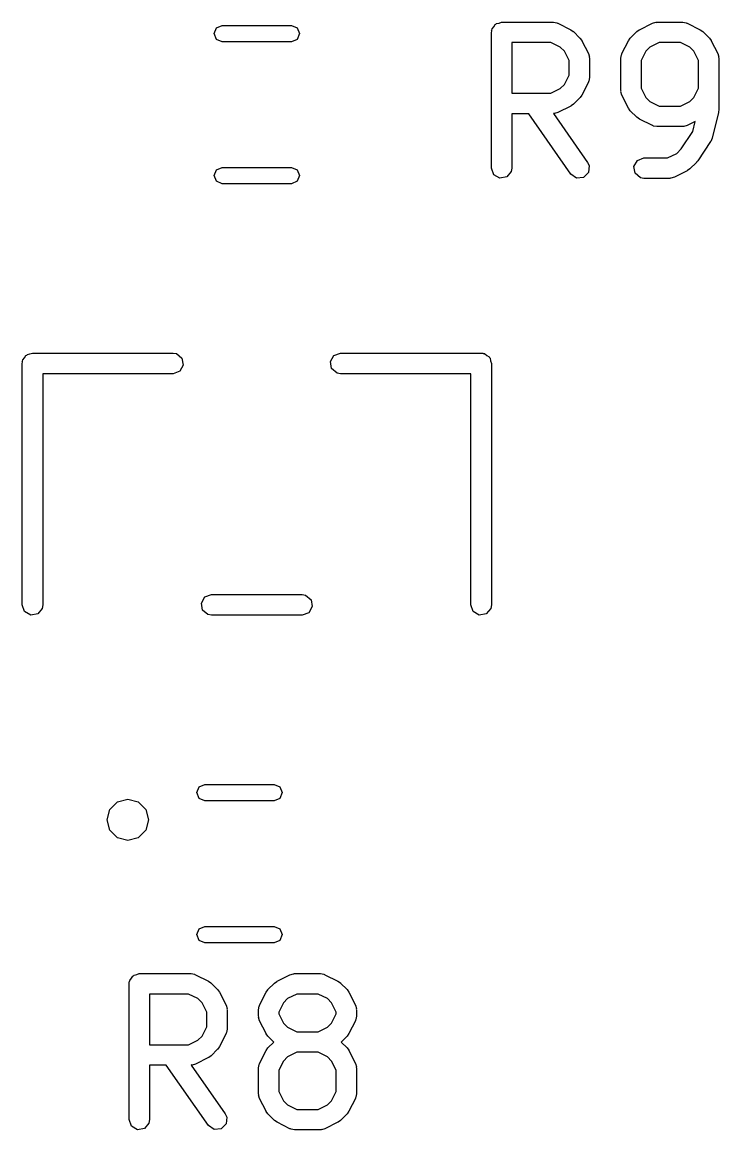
# Model space of a CAD drawing. Extents: x 12.5 to 77.2, y -61.8 to -12.1.
# Drawn here: x 59.49 to 64.61, y -21.45 to -13.3 of the extents above; entities that cross this region are included whole.
import ezdxf

# ---------------------------------------------------------------- set-up
doc = ezdxf.new("R2010")
doc.units = 0
doc.layers.add('BLACK', color=7, linetype='CONTINUOUS')

msp = doc.modelspace()

# ---------------------------------------------------------------- linework, layer by layer
at = {"layer": 'BLACK', "linetype": 'CONTINUOUS'}
for p, q in [((60.899276, -13.3834), (60.91685, -13.340974)), ((60.91685, -13.340974), (60.959276, -13.3234)), ((60.959276, -13.3234), (61.468724, -13.3234)), ((61.468724, -13.3234), (61.51115, -13.340974)), ((61.51115, -13.340974), (61.528724, -13.3834)), ((62.940905, -13.374019), (62.942622, -13.364277)), ((62.942044, -13.360995), (62.94371, -13.358109)), ((62.942622, -13.364277), (62.942044, -13.360995)), ((62.94371, -13.358109), (62.945428, -13.348367)), ((62.945428, -13.348367), (62.957953, -13.333439)), ((62.957953, -13.333439), (62.967696, -13.316566)), ((62.967696, -13.316566), (62.974054, -13.314251)), ((62.974054, -13.314251), (62.978405, -13.309067)), ((62.978405, -13.309067), (62.997596, -13.305682)), ((62.997596, -13.305682), (63.015905, -13.299019)), ((63.015905, -13.299019), (63.396857, -13.299019)), ((63.396857, -13.299019), (63.422509, -13.303542)), ((63.422509, -13.303542), (63.425944, -13.306424)), ((63.425944, -13.306424), (63.430398, -13.306937)), ((63.430398, -13.306937), (63.525636, -13.354556)), ((63.525636, -13.354556), (63.543646, -13.367914)), ((63.543646, -13.367914), (63.545128, -13.368605)), ((63.545128, -13.368605), (63.592747, -13.416224)), ((63.962872, -13.416224), (64.010491, -13.368605)), ((64.010491, -13.368605), (64.028857, -13.355745)), ((64.028857, -13.355745), (64.029983, -13.354556)), ((64.029983, -13.354556), (64.125221, -13.306937)), ((64.125221, -13.306937), (64.150187, -13.299511)), ((64.150187, -13.299511), (64.154548, -13.300552)), ((64.154548, -13.300552), (64.158762, -13.299019)), ((64.158762, -13.299019), (64.349238, -13.299019)), ((64.349238, -13.299019), (64.37489, -13.303542)), ((64.37489, -13.303542), (64.378325, -13.306424)), ((64.378325, -13.306424), (64.382779, -13.306937)), ((64.382779, -13.306937), (64.478017, -13.354556)), ((64.478017, -13.354556), (64.496027, -13.367914)), ((64.496027, -13.367914), (64.497509, -13.368605)), ((64.497509, -13.368605), (64.545128, -13.416224)), ((60.91685, -13.425826), (60.899276, -13.3834)), ((60.959276, -13.4434), (60.91685, -13.425826)), ((61.468724, -13.4434), (60.959276, -13.4434)), ((61.51115, -13.425826), (61.468724, -13.4434)), ((61.528724, -13.3834), (61.51115, -13.425826)), ((62.940905, -14.374019), (62.940905, -13.374019)), ((63.379152, -13.449019), (63.090905, -13.449019)), ((63.090905, -13.449019), (63.090905, -13.822828)), ((63.447668, -13.483277), (63.379152, -13.449019)), ((63.592747, -13.416224), (63.605606, -13.43459)), ((63.605606, -13.43459), (63.606796, -13.435716)), ((63.606796, -13.435716), (63.654415, -13.530954)), ((63.901204, -13.530954), (63.948823, -13.435716)), ((63.948823, -13.435716), (63.962181, -13.417705)), ((63.962181, -13.417705), (63.962872, -13.416224)), ((64.176467, -13.449019), (64.107951, -13.483277)), ((64.331533, -13.449019), (64.176467, -13.449019)), ((64.400049, -13.483277), (64.331533, -13.449019)), ((64.545128, -13.416224), (64.557987, -13.43459)), ((64.557987, -13.43459), (64.559177, -13.435716)), ((64.559177, -13.435716), (64.606796, -13.530954)), ((63.478075, -13.513684), (63.447668, -13.483277)), ((63.512333, -13.5822), (63.478075, -13.513684)), ((63.654415, -13.530954), (63.661841, -13.55592)), ((63.897809, -13.538843), (63.900691, -13.535407)), ((63.900691, -13.535407), (63.901204, -13.530954)), ((64.077544, -13.513684), (64.043286, -13.5822)), ((64.107951, -13.483277), (64.077544, -13.513684)), ((64.430456, -13.513684), (64.400049, -13.483277)), ((64.464714, -13.5822), (64.430456, -13.513684)), ((64.606796, -13.530954), (64.614222, -13.55592)), ((63.512333, -13.689647), (63.512333, -13.5822)), ((63.661841, -13.55592), (63.660799, -13.560281)), ((63.660799, -13.560281), (63.662333, -13.564495)), ((63.662333, -13.564495), (63.662333, -13.707352)), ((63.893286, -13.564495), (63.897809, -13.538843)), ((63.893286, -13.80259), (63.893286, -13.564495)), ((64.043286, -13.5822), (64.043286, -13.784885)), ((64.464714, -13.784885), (64.464714, -13.5822)), ((64.614222, -13.55592), (64.61318, -13.560281)), ((64.61318, -13.560281), (64.614714, -13.564495)), ((64.614714, -13.564495), (64.614714, -13.945447)), ((63.478075, -13.758163), (63.512333, -13.689647)), ((63.447668, -13.78857), (63.478075, -13.758163)), ((63.654415, -13.740893), (63.606796, -13.836131)), ((63.654927, -13.736439), (63.654415, -13.740893)), ((63.65781, -13.733004), (63.654927, -13.736439)), ((63.662333, -13.707352), (63.65781, -13.733004)), ((63.090905, -13.822828), (63.379152, -13.822828)), ((63.379152, -13.822828), (63.447668, -13.78857)), ((63.592747, -13.855623), (63.545128, -13.903242)), ((63.593438, -13.854141), (63.592747, -13.855623)), ((63.606796, -13.836131), (63.593438, -13.854141)), ((63.894819, -13.806803), (63.893286, -13.80259)), ((63.893778, -13.811164), (63.894819, -13.806803)), ((63.901204, -13.836131), (63.893778, -13.811164)), ((63.948823, -13.931369), (63.901204, -13.836131)), ((64.043286, -13.784885), (64.077544, -13.853401)), ((64.077544, -13.853401), (64.107951, -13.883808)), ((64.400049, -13.883808), (64.430456, -13.853401)), ((64.430456, -13.853401), (64.464714, -13.784885)), ((63.525636, -13.917291), (63.430398, -13.96491)), ((63.526761, -13.916101), (63.525636, -13.917291)), ((63.545128, -13.903242), (63.526761, -13.916101)), ((63.950012, -13.932494), (63.948823, -13.931369)), ((63.962872, -13.950861), (63.950012, -13.932494)), ((64.107951, -13.883808), (64.176467, -13.918066)), ((64.176467, -13.918066), (64.331533, -13.918066)), ((64.331533, -13.918066), (64.400049, -13.883808)), ((63.214951, -13.972828), (63.090905, -13.972828)), ((63.090905, -13.972828), (63.090905, -14.374019)), ((63.525891, -14.417029), (63.214951, -13.972828)), ((63.40107, -13.971294), (63.397806, -13.972482)), ((63.397806, -13.972482), (63.648776, -14.33101)), ((63.405431, -13.972336), (63.40107, -13.971294)), ((63.430398, -13.96491), (63.405431, -13.972336)), ((64.010491, -13.99848), (63.962872, -13.950861)), ((64.011972, -13.999171), (64.010491, -13.99848)), ((64.029983, -14.012529), (64.011972, -13.999171)), ((64.125221, -14.060148), (64.029983, -14.012529)), ((64.612475, -13.963637), (64.564856, -14.154113)), ((64.614714, -13.945447), (64.612114, -13.960188)), ((64.612114, -13.960188), (64.612475, -13.963637)), ((64.129674, -14.06066), (64.125221, -14.060148)), ((64.13311, -14.063543), (64.129674, -14.06066)), ((64.158762, -14.068066), (64.13311, -14.063543)), ((64.349238, -14.068066), (64.158762, -14.068066)), ((64.33857, -14.231), (64.422485, -14.105129)), ((64.353451, -14.066532), (64.349238, -14.068066)), ((64.357812, -14.067574), (64.353451, -14.066532)), ((64.382779, -14.060148), (64.357812, -14.067574)), ((64.441009, -14.031033), (64.382779, -14.060148)), ((64.422485, -14.105129), (64.441009, -14.031033)), ((64.554499, -14.177525), (64.459261, -14.320383)), ((64.554601, -14.177105), (64.554499, -14.177525)), ((64.564856, -14.154113), (64.554601, -14.177105)), ((64.236295, -14.299019), (64.30481, -14.264761)), ((64.30481, -14.264761), (64.33857, -14.231)), ((63.648776, -14.33101), (63.659781, -14.354618)), ((63.989663, -14.360995), (64.015315, -14.316566)), ((64.015315, -14.316566), (64.063524, -14.299019)), ((64.063524, -14.299019), (64.236295, -14.299019)), ((64.44989, -14.331813), (64.402272, -14.379432)), ((64.451366, -14.328646), (64.44989, -14.331813)), ((64.459261, -14.320383), (64.451366, -14.328646)), ((60.899276, -14.4284), (60.91685, -14.385974)), ((60.91685, -14.470826), (60.899276, -14.4284)), ((60.91685, -14.385974), (60.959276, -14.3684)), ((60.959276, -14.3684), (61.468724, -14.3684)), ((61.468724, -14.3684), (61.51115, -14.385974)), ((61.51115, -14.385974), (61.528724, -14.4284)), ((61.528724, -14.4284), (61.51115, -14.470826)), ((62.958452, -14.422228), (62.940905, -14.374019)), ((63.002881, -14.44788), (62.958452, -14.422228)), ((63.086382, -14.399671), (63.053405, -14.438971)), ((63.090905, -14.374019), (63.086382, -14.399671)), ((63.567912, -14.446461), (63.525891, -14.417029)), ((63.655302, -14.405725), (63.61902, -14.441997)), ((63.659781, -14.354618), (63.655302, -14.405725)), ((63.998572, -14.411519), (63.989663, -14.360995)), ((64.037872, -14.444496), (63.998572, -14.411519)), ((64.382779, -14.393482), (64.287541, -14.441101)), ((64.383903, -14.392294), (64.382779, -14.393482)), ((64.402272, -14.379432), (64.383903, -14.392294)), ((60.959276, -14.4884), (60.91685, -14.470826)), ((61.468724, -14.4884), (60.959276, -14.4884)), ((61.51115, -14.470826), (61.468724, -14.4884)), ((63.053405, -14.438971), (63.002881, -14.44788)), ((63.61902, -14.441997), (63.567912, -14.446461)), ((64.063524, -14.449019), (64.037872, -14.444496)), ((64.254, -14.449019), (64.063524, -14.449019)), ((64.258213, -14.447485), (64.254, -14.449019)), ((64.262574, -14.448527), (64.258213, -14.447485)), ((64.287541, -14.441101), (64.262574, -14.448527)), ((59.544394, -15.741471), (59.563, -15.7347)), ((59.563, -15.7347), (60.59726, -15.7347)), ((60.59726, -15.7347), (60.623322, -15.739295)), ((61.78176, -15.752527), (61.83074, -15.7347)), ((61.83074, -15.7347), (62.865, -15.7347)), ((62.865, -15.7347), (62.8749, -15.736445)), ((62.8749, -15.736445), (62.878232, -15.735858)), ((62.878232, -15.735858), (62.881161, -15.737549)), ((62.881161, -15.737549), (62.891062, -15.739295)), ((59.4868, -15.8109), (59.488545, -15.800999)), ((59.4868, -17.5889), (59.4868, -15.8109)), ((59.487958, -15.797668), (59.489649, -15.794738)), ((59.488545, -15.800999), (59.487958, -15.797668)), ((59.489649, -15.794738), (59.491395, -15.784838)), ((59.491395, -15.784838), (59.504122, -15.76967)), ((59.504122, -15.76967), (59.51402, -15.752527)), ((59.51402, -15.752527), (59.52048, -15.750175)), ((59.52048, -15.750175), (59.5249, -15.744909)), ((59.5249, -15.744909), (59.544394, -15.741471)), ((60.623322, -15.739295), (60.663251, -15.7728)), ((60.663251, -15.7728), (60.672302, -15.824132)), ((61.755698, -15.797668), (61.78176, -15.752527)), ((61.764749, -15.849), (61.755698, -15.797668)), ((62.891062, -15.739295), (62.906229, -15.752022)), ((62.906229, -15.752022), (62.923373, -15.76192)), ((62.923373, -15.76192), (62.925724, -15.76838)), ((62.925724, -15.76838), (62.930991, -15.7728)), ((62.930991, -15.7728), (62.934428, -15.792294)), ((62.934428, -15.792294), (62.9412, -15.8109)), ((62.9412, -15.8109), (62.9412, -17.5889)), ((60.59726, -15.8871), (59.6392, -15.8871)), ((59.6392, -15.8871), (59.6392, -17.5889)), ((60.64624, -15.869273), (60.59726, -15.8871)), ((60.672302, -15.824132), (60.64624, -15.869273)), ((61.804678, -15.882505), (61.764749, -15.849)), ((61.83074, -15.8871), (61.804678, -15.882505)), ((62.7888, -15.8871), (61.83074, -15.8871)), ((62.7888, -17.5889), (62.7888, -15.8871)), ((60.805697, -17.575668), (60.831759, -17.530527)), ((60.831759, -17.530527), (60.880739, -17.5127)), ((60.880739, -17.5127), (61.547261, -17.5127)), ((61.547261, -17.5127), (61.573323, -17.517295)), ((61.573323, -17.517295), (61.613252, -17.5508)), ((59.504627, -17.63788), (59.4868, -17.5889)), ((59.6392, -17.5889), (59.634605, -17.614962)), ((60.814748, -17.627), (60.805697, -17.575668)), ((61.622303, -17.602132), (61.596241, -17.647273)), ((61.613252, -17.5508), (61.622303, -17.602132)), ((62.806627, -17.63788), (62.7888, -17.5889)), ((62.9412, -17.5889), (62.936605, -17.614962)), ((59.549768, -17.663942), (59.504627, -17.63788)), ((59.6011, -17.654891), (59.549768, -17.663942)), ((59.634605, -17.614962), (59.6011, -17.654891)), ((60.854677, -17.660505), (60.814748, -17.627)), ((60.880739, -17.6651), (60.854677, -17.660505)), ((61.547261, -17.6651), (60.880739, -17.6651)), ((61.596241, -17.647273), (61.547261, -17.6651)), ((62.851768, -17.663942), (62.806627, -17.63788)), ((62.9031, -17.654891), (62.851768, -17.663942)), ((62.936605, -17.614962), (62.9031, -17.654891)), ((60.78985, -18.928974), (60.832276, -18.9114)), ((60.832276, -18.9114), (61.341724, -18.9114)), ((61.341724, -18.9114), (61.38415, -18.928974)), ((60.772276, -18.9714), (60.78985, -18.928974)), ((60.78985, -19.013826), (60.772276, -18.9714)), ((61.38415, -18.928974), (61.401724, -18.9714)), ((61.401724, -18.9714), (61.38415, -19.013826)), ((60.132018, -19.094599), (60.1878, -19.038817)), ((60.1878, -19.038817), (60.264, -19.018399)), ((60.264, -19.018399), (60.3402, -19.038817)), ((60.3402, -19.038817), (60.395982, -19.094599)), ((60.832276, -19.0314), (60.78985, -19.013826)), ((61.341724, -19.0314), (60.832276, -19.0314)), ((61.38415, -19.013826), (61.341724, -19.0314)), ((60.1116, -19.170799), (60.132018, -19.094599)), ((60.395982, -19.094599), (60.4164, -19.170799)), ((60.132018, -19.246999), (60.1116, -19.170799)), ((60.4164, -19.170799), (60.395982, -19.246999)), ((60.1878, -19.302781), (60.132018, -19.246999)), ((60.264, -19.323199), (60.1878, -19.302781)), ((60.3402, -19.302781), (60.264, -19.323199)), ((60.395982, -19.246999), (60.3402, -19.302781)), ((60.772276, -20.0164), (60.78985, -19.973974)), ((60.78985, -19.973974), (60.832276, -19.9564)), ((60.832276, -19.9564), (61.341724, -19.9564)), ((61.341724, -19.9564), (61.38415, -19.973974)), ((61.38415, -19.973974), (61.401724, -20.0164)), ((60.78985, -20.058826), (60.772276, -20.0164)), ((60.832276, -20.0764), (60.78985, -20.058826)), ((61.38415, -20.058826), (61.341724, -20.0764)), ((61.401724, -20.0164), (61.38415, -20.058826)), ((61.341724, -20.0764), (60.832276, -20.0764)), ((60.330596, -20.310382), (60.348905, -20.303719)), ((60.348905, -20.303719), (60.729857, -20.303719)), ((60.729857, -20.303719), (60.755509, -20.308242)), ((61.458221, -20.311637), (61.483187, -20.304211)), ((61.483187, -20.304211), (61.487548, -20.305252)), ((61.487548, -20.305252), (61.491762, -20.303719)), ((61.491762, -20.303719), (61.682238, -20.303719)), ((61.682238, -20.303719), (61.70789, -20.308242)), ((60.273905, -20.378719), (60.275622, -20.368977)), ((60.273905, -21.378719), (60.273905, -20.378719)), ((60.275044, -20.365695), (60.27671, -20.362809)), ((60.275622, -20.368977), (60.275044, -20.365695)), ((60.27671, -20.362809), (60.278428, -20.353067)), ((60.278428, -20.353067), (60.290953, -20.338139)), ((60.290953, -20.338139), (60.300696, -20.321266)), ((60.300696, -20.321266), (60.307054, -20.318951)), ((60.307054, -20.318951), (60.311405, -20.313767)), ((60.311405, -20.313767), (60.330596, -20.310382)), ((60.755509, -20.308242), (60.758944, -20.311124)), ((60.758944, -20.311124), (60.763398, -20.311637)), ((60.763398, -20.311637), (60.858636, -20.359256)), ((60.858636, -20.359256), (60.876646, -20.372614)), ((60.876646, -20.372614), (60.878128, -20.373305)), ((60.878128, -20.373305), (60.925747, -20.420924)), ((61.295872, -20.420924), (61.343491, -20.373305)), ((61.343491, -20.373305), (61.361857, -20.360445)), ((61.361857, -20.360445), (61.362983, -20.359256)), ((61.362983, -20.359256), (61.458221, -20.311637)), ((61.70789, -20.308242), (61.711325, -20.311124)), ((61.711325, -20.311124), (61.715779, -20.311637)), ((61.715779, -20.311637), (61.811017, -20.359256)), ((61.811017, -20.359256), (61.829027, -20.372614)), ((61.829027, -20.372614), (61.830509, -20.373305)), ((61.830509, -20.373305), (61.878128, -20.420924)), ((60.712152, -20.453719), (60.423905, -20.453719)), ((60.423905, -20.453719), (60.423905, -20.827528)), ((60.780668, -20.487977), (60.712152, -20.453719)), ((60.925747, -20.420924), (60.938606, -20.43929)), ((60.938606, -20.43929), (60.939796, -20.440416)), ((60.939796, -20.440416), (60.987415, -20.535654)), ((61.234204, -20.535654), (61.281823, -20.440416)), ((61.281823, -20.440416), (61.295181, -20.422405)), ((61.295181, -20.422405), (61.295872, -20.420924)), ((61.509467, -20.453719), (61.440951, -20.487977)), ((61.664533, -20.453719), (61.509467, -20.453719)), ((61.733049, -20.487977), (61.664533, -20.453719)), ((61.878128, -20.420924), (61.890987, -20.43929)), ((61.890987, -20.43929), (61.892177, -20.440416)), ((61.892177, -20.440416), (61.939796, -20.535654)), ((60.811075, -20.518384), (60.780668, -20.487977)), ((60.845333, -20.5869), (60.811075, -20.518384)), ((60.987415, -20.535654), (60.994841, -20.56062)), ((61.226286, -20.569195), (61.230809, -20.543543)), ((61.230809, -20.543543), (61.233691, -20.540107)), ((61.233691, -20.540107), (61.234204, -20.535654)), ((61.410544, -20.518384), (61.376286, -20.5869)), ((61.440951, -20.487977), (61.410544, -20.518384)), ((61.763456, -20.518384), (61.733049, -20.487977)), ((61.797714, -20.5869), (61.763456, -20.518384)), ((61.939796, -20.535654), (61.947222, -20.56062)), ((60.845333, -20.694347), (60.845333, -20.5869)), ((60.994841, -20.56062), (60.993799, -20.564981)), ((60.993799, -20.564981), (60.995333, -20.569195)), ((60.995333, -20.569195), (60.995333, -20.712052)), ((61.226286, -20.616814), (61.226286, -20.569195)), ((61.227819, -20.621027), (61.226286, -20.616814)), ((61.226778, -20.625388), (61.227819, -20.621027)), ((61.234204, -20.650355), (61.226778, -20.625388)), ((61.376286, -20.5869), (61.376286, -20.599109)), ((61.376286, -20.599109), (61.410544, -20.667625)), ((61.763456, -20.667625), (61.797714, -20.599109)), ((61.797714, -20.599109), (61.797714, -20.5869)), ((61.947714, -20.616814), (61.943191, -20.642466)), ((61.947222, -20.56062), (61.94618, -20.564981)), ((61.94618, -20.564981), (61.947714, -20.569195)), ((61.947714, -20.569195), (61.947714, -20.616814)), ((60.811075, -20.762863), (60.845333, -20.694347)), ((60.995333, -20.712052), (60.99081, -20.737704)), ((61.281823, -20.745593), (61.234204, -20.650355)), ((61.410544, -20.667625), (61.440951, -20.698032)), ((61.440951, -20.698032), (61.509467, -20.73229)), ((61.664533, -20.73229), (61.733049, -20.698032)), ((61.733049, -20.698032), (61.763456, -20.667625)), ((61.939796, -20.650355), (61.892177, -20.745593)), ((61.940308, -20.645901), (61.939796, -20.650355)), ((61.943191, -20.642466), (61.940308, -20.645901)), ((60.712152, -20.827528), (60.780668, -20.79327)), ((60.780668, -20.79327), (60.811075, -20.762863)), ((60.987415, -20.745593), (60.939796, -20.840831)), ((60.987927, -20.741139), (60.987415, -20.745593)), ((60.99081, -20.737704), (60.987927, -20.741139)), ((61.283012, -20.746718), (61.281823, -20.745593)), ((61.295872, -20.765085), (61.283012, -20.746718)), ((61.338077, -20.80729), (61.295872, -20.765085)), ((61.509467, -20.73229), (61.664533, -20.73229)), ((61.878128, -20.765085), (61.835923, -20.80729)), ((61.878819, -20.763603), (61.878128, -20.765085)), ((61.892177, -20.745593), (61.878819, -20.763603)), ((60.423905, -20.827528), (60.712152, -20.827528)), ((60.925747, -20.860323), (60.878128, -20.907942)), ((60.926438, -20.858841), (60.925747, -20.860323)), ((60.939796, -20.840831), (60.926438, -20.858841)), ((61.234204, -20.964225), (61.281823, -20.868987)), ((61.281823, -20.868987), (61.295181, -20.850976)), ((61.295181, -20.850976), (61.295872, -20.849495)), ((61.295872, -20.849495), (61.338077, -20.80729)), ((61.835923, -20.80729), (61.878128, -20.849495)), ((61.878128, -20.849495), (61.890987, -20.867861)), ((61.890987, -20.867861), (61.892177, -20.868987)), ((61.892177, -20.868987), (61.939796, -20.964225)), ((60.858636, -20.921991), (60.763398, -20.96961)), ((60.859761, -20.920801), (60.858636, -20.921991)), ((60.878128, -20.907942), (60.859761, -20.920801)), ((61.410544, -20.946955), (61.376286, -21.015471)), ((61.440951, -20.916548), (61.410544, -20.946955)), ((61.509467, -20.88229), (61.440951, -20.916548)), ((61.664533, -20.88229), (61.509467, -20.88229)), ((61.733049, -20.916548), (61.664533, -20.88229)), ((61.763456, -20.946955), (61.733049, -20.916548)), ((61.797714, -21.015471), (61.763456, -20.946955)), ((60.547951, -20.977528), (60.423905, -20.977528)), ((60.423905, -20.977528), (60.423905, -21.378719)), ((60.858891, -21.421729), (60.547951, -20.977528)), ((60.73407, -20.975994), (60.730806, -20.977182)), ((60.730806, -20.977182), (60.981776, -21.33571)), ((60.738431, -20.977036), (60.73407, -20.975994)), ((60.763398, -20.96961), (60.738431, -20.977036)), ((61.226286, -20.997766), (61.230809, -20.972114)), ((61.226286, -21.188242), (61.226286, -20.997766)), ((61.230809, -20.972114), (61.233691, -20.968678)), ((61.233691, -20.968678), (61.234204, -20.964225)), ((61.376286, -21.015471), (61.376286, -21.170537)), ((61.797714, -21.170537), (61.797714, -21.015471)), ((61.939796, -20.964225), (61.947222, -20.989191)), ((61.947222, -20.989191), (61.94618, -20.993552)), ((61.94618, -20.993552), (61.947714, -20.997766)), ((61.947714, -20.997766), (61.947714, -21.188242)), ((61.227819, -21.192455), (61.226286, -21.188242)), ((61.226778, -21.196816), (61.227819, -21.192455)), ((61.234204, -21.221783), (61.226778, -21.196816)), ((61.376286, -21.170537), (61.410544, -21.239053)), ((61.763455, -21.239053), (61.797714, -21.170537)), ((61.947714, -21.188242), (61.943191, -21.213894)), ((61.281823, -21.317021), (61.234204, -21.221783)), ((61.410544, -21.239053), (61.440951, -21.269461)), ((61.440951, -21.269461), (61.509467, -21.303719)), ((61.664533, -21.303719), (61.733048, -21.269461)), ((61.733048, -21.269461), (61.763455, -21.239053)), ((61.939796, -21.221783), (61.892177, -21.317021)), ((61.940308, -21.217329), (61.939796, -21.221783)), ((61.943191, -21.213894), (61.940308, -21.217329)), ((60.981776, -21.33571), (60.992781, -21.359318)), ((60.992781, -21.359318), (60.988302, -21.410425)), ((61.283011, -21.318146), (61.281823, -21.317021)), ((61.295871, -21.336512), (61.283011, -21.318146)), ((61.34349, -21.384132), (61.295871, -21.336512)), ((61.509467, -21.303719), (61.664533, -21.303719)), ((61.878128, -21.336513), (61.83051, -21.384132)), ((61.878818, -21.335031), (61.878128, -21.336513)), ((61.892177, -21.317021), (61.878818, -21.335031)), ((60.291452, -21.426928), (60.273905, -21.378719)), ((60.335881, -21.45258), (60.291452, -21.426928)), ((60.386405, -21.443671), (60.335881, -21.45258)), ((60.419382, -21.404371), (60.386405, -21.443671)), ((60.423905, -21.378719), (60.419382, -21.404371)), ((60.900912, -21.451161), (60.858891, -21.421729)), ((60.95202, -21.446697), (60.900912, -21.451161)), ((60.988302, -21.410425), (60.95202, -21.446697)), ((61.344971, -21.384822), (61.34349, -21.384132)), ((61.362983, -21.398182), (61.344971, -21.384822)), ((61.458221, -21.445801), (61.362983, -21.398182)), ((61.462674, -21.446313), (61.458221, -21.445801)), ((61.46611, -21.449196), (61.462674, -21.446313)), ((61.715779, -21.445801), (61.690812, -21.453227)), ((61.811017, -21.398182), (61.715779, -21.445801)), ((61.812141, -21.396994), (61.811017, -21.398182)), ((61.83051, -21.384132), (61.812141, -21.396994)), ((61.491762, -21.453719), (61.46611, -21.449196)), ((61.682238, -21.453719), (61.491762, -21.453719)), ((61.686451, -21.452185), (61.682238, -21.453719)), ((61.690812, -21.453227), (61.686451, -21.452185))]:
    msp.add_line(p, q, dxfattribs=at)

doc.saveas('drawing.dxf')
